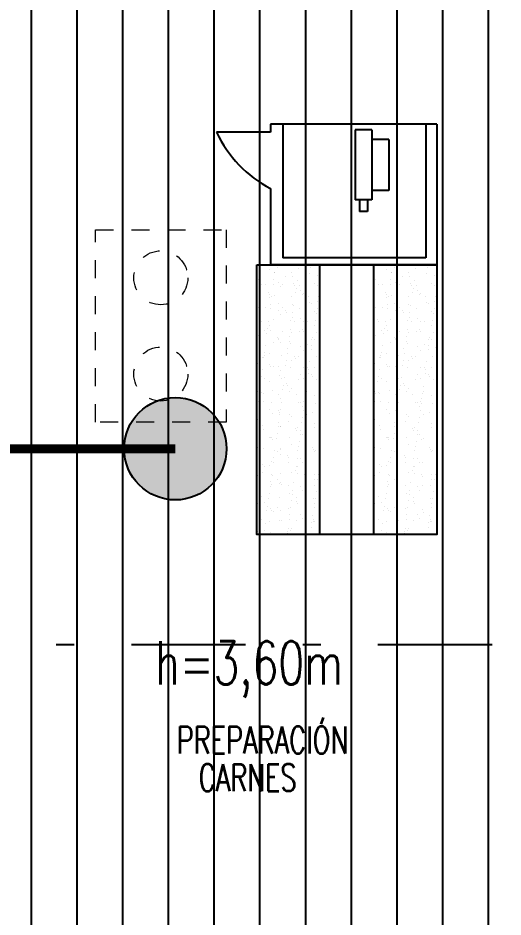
# Model space of a CAD drawing. Header units: millimetres. Extents: x -77 to 207, y -160 to 187.
# Drawn here: x -36.651 to -33.955, y 22.988 to 27.985 of the extents above; entities that cross this region are included whole.
import ezdxf
from ezdxf.enums import TextEntityAlignment as Align
from ezdxf.xclip import XClip

# ---------------------------------------------------------------- set-up
doc = ezdxf.new("R2010")
doc.units = ezdxf.units.MM
doc.header["$LTSCALE"] = 0.1
doc.linetypes.add('X REF - ANELO INST bind$0$X REF - ANELO$0$DASHDOT2', pattern=[12.7, 6.35, -3.175, 0, -3.175])
doc.linetypes.add('X REF - ANELO INST bind$0$X REF - ANELO$0$HIDDEN', pattern=[9.525, 6.35, -3.175])
for name, color, linetype in [('C01 Foil blanco', 30, 'Continuous'), ('C07 P media Tº', 140, 'Continuous'), ('X REF - ANELO INST bind$0$X REF - ANELO$0$E-AC INOX', 8, 'Continuous'), ('X REF - ANELO INST bind$0$X REF - ANELO$0$E-GENERAL', 8, 'Continuous'), ('X REF - ANELO INST bind$0$X REF - ANELO$0$MET-EJE CABRIADAS', 8, 'X REF - ANELO INST bind$0$X REF - ANELO$0$DASHDOT2'), ('X REF - ANELO INST bind$0$X REF - ANELO$0$R-NOMBRE LOCAL', 7, 'Continuous')]:
    doc.layers.add(name, color=color, linetype=linetype)
doc.layers.add('X REF - ANELO INST bind$0$X REF - ANELO$0$E-EVAPORADORES', color=8, linetype='Continuous', lineweight=15)
doc.styles.get("Standard").update_dxf_attribs({"font": 'arial.ttf'})
doc.styles.add('X REF - ANELO INST bind$0$X REF - ANELO$0$VAUX', font='romans.shx', dxfattribs={"width": 0.85})

# ---------------------------------------------------------------- blocks, each defined once
blk = doc.blocks.new('X REF - ANELO INST bind$0$X REF - ANELO$0$EVAPOR')
at = {"layer": 'X REF - ANELO INST bind$0$X REF - ANELO$0$E-EVAPORADORES', "linetype": 'X REF - ANELO INST bind$0$X REF - ANELO$0$HIDDEN', "ltscale": 0.01}
for p, q in [((-1.07, -0.725), (-1.07, 0)), ((-1.07, 0), (0, 0)), ((0, 0), (0, -0.725)), ((0, -0.725), (-1.07, -0.725))]:
    blk.add_line(p, q, dxfattribs=at)
for centre in [(-0.8025, -0.3625), (-0.2675, -0.3625)]:
    blk.add_circle(centre, 0.15, dxfattribs=at)
blk = doc.blocks.new('X REF - ANELO INST bind$0$X REF - ANELO$0$N Local')
at = {"layer": 'X REF - ANELO INST bind$0$X REF - ANELO$0$R-NOMBRE LOCAL', "lineweight": 0, "style": 'X REF - ANELO INST bind$0$X REF - ANELO$0$VAUX', "width": 0.85}
for p in [(6337.5718, -934.4549), (6337.5718, -934.7149)]:
    blk.add_attdef('NOMBRE', text='', height=0.1823, dxfattribs=at).set_placement(p, align=Align.CENTER)
blk = doc.blocks.new('*X99')
at = {"color": 0}
for p, q in [((1.0396, 1.302), (1.0396, 1.302)), ((1.0656, 1.3054), (1.0656, 1.3054)), ((1.0726, 1.3217), (1.0726, 1.3217)), ((1.0729, 1.3171), (1.0729, 1.3171)), ((1.0818, 1.3133), (1.0818, 1.3133)), ((1.1062, 1.3108), (1.1062, 1.3108)), ((1.1484, 1.3183), (1.1484, 1.3183)), ((1.1741, 1.3197), (1.1741, 1.3197)), ((1.2002, 1.3231), (1.2002, 1.3231)), ((1.2008, 1.3165), (1.2008, 1.3165)), ((1.2408, 1.3285), (1.2408, 1.3285)), ((1.2757, 1.3173), (1.2757, 1.3173)), ((1.3041, 1.3186), (1.3041, 1.3186)), ((1.3087, 1.3374), (1.3087, 1.3374)), ((1.3348, 1.3408), (1.3348, 1.3408)), ((1.3359, 1.3213), (1.3359, 1.3213)), ((1.3754, 1.3462), (1.3754, 1.3462)), ((1.4598, 1.3189), (1.4598, 1.3189)), ((1.4668, 1.323), (1.4668, 1.323)), ((1.4757, 1.3156), (1.4757, 1.3156)), ((1.4849, 1.3072), (1.4849, 1.3072)), ((1.5947, 1.3224), (1.5947, 1.3224)), ((1.6155, 1.3191), (1.6155, 1.3191)), ((1.6787, 1.3112), (1.6787, 1.3112)), ((1.7297, 1.3273), (1.7297, 1.3273)), ((1.7712, 1.3194), (1.7712, 1.3194)), ((1.8606, 1.3289), (1.8606, 1.3289)), ((1.8788, 1.3095), (1.8788, 1.3095)), ((1.888, 1.301), (1.888, 1.301)), ((1.9269, 1.3197), (1.9269, 1.3197)), ((1.9885, 1.3283), (1.9885, 1.3283)), ((2.0278, 1.3026), (2.0278, 1.3026)), ((2.0383, 1.3449), (2.0383, 1.3449)), ((2.0538, 1.306), (2.0538, 1.306)), ((2.0818, 1.305), (2.0818, 1.305)), ((2.0826, 1.32), (2.0826, 1.32)), ((2.0944, 1.3114), (2.0944, 1.3114)), ((2.1235, 1.3332), (2.1235, 1.3332)), ((2.1624, 1.3203), (2.1624, 1.3203)), ((2.1884, 1.3238), (2.1884, 1.3238)), ((2.229, 1.3291), (2.229, 1.3291)), ((2.2321, 1.3489), (2.2321, 1.3489)), ((2.2383, 1.3203), (2.2383, 1.3203)), ((2.2544, 1.3348), (2.2544, 1.3348)), ((2.2819, 1.3033), (2.2819, 1.3033)), ((2.2969, 1.3381), (2.2969, 1.3381)), ((2.323, 1.3415), (2.323, 1.3415)), ((2.3636, 1.3468), (2.3636, 1.3468)), ((2.3823, 1.3342), (2.3823, 1.3342)), ((2.394, 1.3206), (2.394, 1.3206)), ((2.4322, 1.3472), (2.4322, 1.3472)), ((2.4414, 1.3388), (2.4414, 1.3388)), ((1.0055, 1.2653), (1.0055, 1.2653)), ((1.0918, 1.2549), (1.0918, 1.2549)), ((1.1253, 1.2734), (1.1253, 1.2734)), ((1.1405, 1.2702), (1.1405, 1.2702)), ((1.2475, 1.2552), (1.2475, 1.2552)), ((1.2714, 1.2719), (1.2714, 1.2719)), ((1.3254, 1.2717), (1.3254, 1.2717)), ((1.3346, 1.2633), (1.3346, 1.2633)), ((1.3993, 1.2713), (1.3993, 1.2713)), ((1.4032, 1.2554), (1.4032, 1.2554)), ((1.5284, 1.2673), (1.5284, 1.2673)), ((1.5344, 1.2761), (1.5344, 1.2761)), ((1.5589, 1.2557), (1.5589, 1.2557)), ((1.624, 1.2495), (1.624, 1.2495)), ((1.65, 1.2529), (1.65, 1.2529)), ((1.6652, 1.2778), (1.6652, 1.2778)), ((1.6907, 1.2582), (1.6907, 1.2582)), ((1.7146, 1.256), (1.7146, 1.256)), ((1.7285, 1.2656), (1.7285, 1.2656)), ((1.7377, 1.2571), (1.7377, 1.2571)), ((1.7586, 1.2672), (1.7586, 1.2672)), ((1.7846, 1.2706), (1.7846, 1.2706)), ((1.7932, 1.2772), (1.7932, 1.2772)), ((1.8253, 1.276), (1.8253, 1.276)), ((1.8703, 1.2563), (1.8703, 1.2563)), ((1.8932, 1.2849), (1.8932, 1.2849)), ((1.9192, 1.2883), (1.9192, 1.2883)), ((1.9282, 1.282), (1.9282, 1.282)), ((1.9315, 1.2612), (1.9315, 1.2612)), ((1.9599, 1.2937), (1.9599, 1.2937)), ((2.026, 1.2566), (2.026, 1.2566)), ((2.0591, 1.2837), (2.0591, 1.2837)), ((2.1316, 1.2594), (2.1316, 1.2594)), ((2.1408, 1.251), (2.1408, 1.251)), ((2.1817, 1.2569), (2.1817, 1.2569)), ((2.187, 1.2831), (2.187, 1.2831)), ((2.2911, 1.2949), (2.2911, 1.2949)), ((2.322, 1.288), (2.322, 1.288)), ((2.3346, 1.255), (2.3346, 1.255)), ((2.3374, 1.2571), (2.3374, 1.2571)), ((2.4529, 1.2896), (2.4529, 1.2896)), ((2.4849, 1.2989), (2.4849, 1.2989)), ((2.4931, 1.2574), (2.4931, 1.2574)), ((1.0761, 1.2207), (1.0761, 1.2207)), ((1.1128, 1.2414), (1.1128, 1.2414)), ((1.1751, 1.2278), (1.1751, 1.2278)), ((1.1843, 1.2194), (1.1843, 1.2194)), ((1.204, 1.2201), (1.204, 1.2201)), ((1.2463, 1.1997), (1.2463, 1.1997)), ((1.2685, 1.2417), (1.2685, 1.2417)), ((1.2869, 1.2051), (1.2869, 1.2051)), ((1.339, 1.225), (1.339, 1.225)), ((1.3548, 1.214), (1.3548, 1.214)), ((1.3781, 1.2234), (1.3781, 1.2234)), ((1.3809, 1.2175), (1.3809, 1.2175)), ((1.4215, 1.2228), (1.4215, 1.2228)), ((1.4243, 1.242), (1.4243, 1.242)), ((1.4699, 1.2267), (1.4699, 1.2267)), ((1.4894, 1.2317), (1.4894, 1.2317)), ((1.5154, 1.2352), (1.5154, 1.2352)), ((1.5561, 1.2405), (1.5561, 1.2405)), ((1.5782, 1.2217), (1.5782, 1.2217)), ((1.58, 1.2423), (1.58, 1.2423)), ((1.5874, 1.2133), (1.5874, 1.2133)), ((1.5978, 1.226), (1.5978, 1.226)), ((1.7329, 1.2309), (1.7329, 1.2309)), ((1.7357, 1.2426), (1.7357, 1.2426)), ((1.7812, 1.2173), (1.7812, 1.2173)), ((1.8637, 1.2326), (1.8637, 1.2326)), ((1.8914, 1.2429), (1.8914, 1.2429)), ((1.9813, 1.2156), (1.9813, 1.2156)), ((1.9905, 1.2071), (1.9905, 1.2071)), ((1.9916, 1.232), (1.9916, 1.232)), ((2.0471, 1.2431), (2.0471, 1.2431)), ((2.1267, 1.2368), (2.1267, 1.2368)), ((2.1843, 1.2111), (2.1843, 1.2111)), ((2.2028, 1.2434), (2.2028, 1.2434)), ((2.2345, 1.2004), (2.2345, 1.2004)), ((2.2576, 1.2385), (2.2576, 1.2385)), ((2.2751, 1.2057), (2.2751, 1.2057)), ((2.343, 1.2147), (2.343, 1.2147)), ((2.3585, 1.2437), (2.3585, 1.2437)), ((2.3691, 1.2181), (2.3691, 1.2181)), ((2.3844, 1.2094), (2.3844, 1.2094)), ((2.3855, 1.2379), (2.3855, 1.2379)), ((2.3936, 1.201), (2.3936, 1.201)), ((2.4097, 1.2234), (2.4097, 1.2234)), ((2.4776, 1.2324), (2.4776, 1.2324)), ((1.0086, 1.169), (1.0086, 1.169)), ((1.0177, 1.1696), (1.0177, 1.1696)), ((1.0248, 1.184), (1.0248, 1.184)), ((1.033, 1.1928), (1.033, 1.1928)), ((1.034, 1.1755), (1.034, 1.1755)), ((1.0857, 1.1786), (1.0857, 1.1786)), ((1.1117, 1.182), (1.1117, 1.182)), ((1.1437, 1.1739), (1.1437, 1.1739)), ((1.1523, 1.1874), (1.1523, 1.1874)), ((1.1887, 1.1931), (1.1887, 1.1931)), ((1.2202, 1.1963), (1.2202, 1.1963)), ((1.2278, 1.1795), (1.2278, 1.1795)), ((1.2746, 1.1755), (1.2746, 1.1755)), ((1.3445, 1.1934), (1.3445, 1.1934)), ((1.4025, 1.1749), (1.4025, 1.1749)), ((1.4279, 1.1778), (1.4279, 1.1778)), ((1.4371, 1.1694), (1.4371, 1.1694)), ((1.5002, 1.1937), (1.5002, 1.1937)), ((1.5375, 1.1798), (1.5375, 1.1798)), ((1.6309, 1.1734), (1.6309, 1.1734)), ((1.6559, 1.1939), (1.6559, 1.1939)), ((1.6684, 1.1814), (1.6684, 1.1814)), ((1.7963, 1.1808), (1.7963, 1.1808)), ((1.8116, 1.1942), (1.8116, 1.1942)), ((1.831, 1.1717), (1.831, 1.1717)), ((1.8402, 1.1632), (1.8402, 1.1632)), ((1.8714, 1.1526), (1.8714, 1.1526)), ((1.9313, 1.1857), (1.9313, 1.1857)), ((1.9393, 1.1615), (1.9393, 1.1615)), ((1.9653, 1.1649), (1.9653, 1.1649)), ((1.9673, 1.1945), (1.9673, 1.1945)), ((2.006, 1.1703), (2.006, 1.1703)), ((2.034, 1.1673), (2.034, 1.1673)), ((2.0622, 1.1874), (2.0622, 1.1874)), ((2.0739, 1.1792), (2.0739, 1.1792)), ((2.0999, 1.1827), (2.0999, 1.1827)), ((2.123, 1.1948), (2.123, 1.1948)), ((2.1405, 1.188), (2.1405, 1.188)), ((2.1901, 1.1868), (2.1901, 1.1868)), ((2.2085, 1.197), (2.2085, 1.197)), ((2.2341, 1.1655), (2.2341, 1.1655)), ((2.2433, 1.1571), (2.2433, 1.1571)), ((2.2787, 1.1951), (2.2787, 1.1951)), ((2.3252, 1.1916), (2.3252, 1.1916)), ((2.4344, 1.1954), (2.4344, 1.1954)), ((2.4371, 1.1611), (2.4371, 1.1611)), ((2.4561, 1.1933), (2.4561, 1.1933)), ((1.0775, 1.1356), (1.0775, 1.1356)), ((1.0792, 1.1244), (1.0792, 1.1244)), ((1.1321, 1.1297), (1.1321, 1.1297)), ((1.1532, 1.1162), (1.1532, 1.1162)), ((1.2071, 1.1238), (1.2071, 1.1238)), ((1.2776, 1.1339), (1.2776, 1.1339)), ((1.2868, 1.1255), (1.2868, 1.1255)), ((1.2878, 1.13), (1.2878, 1.13)), ((1.3089, 1.1165), (1.3089, 1.1165)), ((1.3422, 1.1286), (1.3422, 1.1286)), ((1.4436, 1.1302), (1.4436, 1.1302)), ((1.4646, 1.1168), (1.4646, 1.1168)), ((1.4676, 1.0994), (1.4676, 1.0994)), ((1.4731, 1.1303), (1.4731, 1.1303)), ((1.4806, 1.1295), (1.4806, 1.1295)), ((1.5355, 1.1084), (1.5355, 1.1084)), ((1.5615, 1.1118), (1.5615, 1.1118)), ((1.5993, 1.1305), (1.5993, 1.1305)), ((1.601, 1.1297), (1.601, 1.1297)), ((1.6022, 1.1171), (1.6022, 1.1171)), ((1.6203, 1.1171), (1.6203, 1.1171)), ((1.6701, 1.1261), (1.6701, 1.1261)), ((1.6807, 1.1278), (1.6807, 1.1278)), ((1.6899, 1.1193), (1.6899, 1.1193)), ((1.6961, 1.1295), (1.6961, 1.1295)), ((1.736, 1.1346), (1.736, 1.1346)), ((1.7368, 1.1349), (1.7368, 1.1349)), ((1.755, 1.1308), (1.755, 1.1308)), ((1.7761, 1.1174), (1.7761, 1.1174)), ((1.8047, 1.1438), (1.8047, 1.1438)), ((1.8307, 1.1472), (1.8307, 1.1472)), ((1.8669, 1.1362), (1.8669, 1.1362)), ((1.8837, 1.1234), (1.8837, 1.1234)), ((1.9107, 1.1311), (1.9107, 1.1311)), ((1.9318, 1.1177), (1.9318, 1.1177)), ((1.9948, 1.1356), (1.9948, 1.1356)), ((2.0664, 1.1314), (2.0664, 1.1314)), ((2.0838, 1.1217), (2.0838, 1.1217)), ((2.0875, 1.1179), (2.0875, 1.1179)), ((2.093, 1.1132), (2.093, 1.1132)), ((2.1298, 1.1405), (2.1298, 1.1405)), ((2.2221, 1.1317), (2.2221, 1.1317)), ((2.2432, 1.1182), (2.2432, 1.1182)), ((2.2607, 1.1422), (2.2607, 1.1422)), ((2.2868, 1.1172), (2.2868, 1.1172)), ((2.3778, 1.1319), (2.3778, 1.1319)), ((2.3886, 1.1415), (2.3886, 1.1415)), ((2.3989, 1.1185), (2.3989, 1.1185)), ((2.4558, 1.1001), (2.4558, 1.1001)), ((2.4869, 1.1155), (2.4869, 1.1155)), ((2.4961, 1.1071), (2.4961, 1.1071)), ((1.0118, 1.0727), (1.0118, 1.0727)), ((1.0734, 1.0676), (1.0734, 1.0676)), ((1.1273, 1.09), (1.1273, 1.09)), ((1.1318, 1.0552), (1.1318, 1.0552)), ((1.1365, 1.0816), (1.1365, 1.0816)), ((1.1468, 1.0775), (1.1468, 1.0775)), ((1.1578, 1.0586), (1.1578, 1.0586)), ((1.1984, 1.064), (1.1984, 1.064)), ((1.2291, 1.0679), (1.2291, 1.0679)), ((1.2663, 1.0729), (1.2663, 1.0729)), ((1.2777, 1.0792), (1.2777, 1.0792)), ((1.2924, 1.0763), (1.2924, 1.0763)), ((1.3303, 1.0856), (1.3303, 1.0856)), ((1.333, 1.0817), (1.333, 1.0817)), ((1.3848, 1.0682), (1.3848, 1.0682)), ((1.4009, 1.0906), (1.4009, 1.0906)), ((1.4056, 1.0786), (1.4056, 1.0786)), ((1.427, 1.0941), (1.427, 1.0941)), ((1.5304, 1.0839), (1.5304, 1.0839)), ((1.5396, 1.0755), (1.5396, 1.0755)), ((1.5405, 1.0685), (1.5405, 1.0685)), ((1.5407, 1.0834), (1.5407, 1.0834)), ((1.6715, 1.0851), (1.6715, 1.0851)), ((1.6962, 1.0687), (1.6962, 1.0687)), ((1.7334, 1.0795), (1.7334, 1.0795)), ((1.7995, 1.0845), (1.7995, 1.0845)), ((1.852, 1.069), (1.852, 1.069)), ((1.9335, 1.0778), (1.9335, 1.0778)), ((1.9345, 1.0894), (1.9345, 1.0894)), ((1.9427, 1.0693), (1.9427, 1.0693)), ((2.0077, 1.0693), (2.0077, 1.0693)), ((2.0654, 1.091), (2.0654, 1.091)), ((2.12, 1.0558), (2.12, 1.0558)), ((2.1365, 1.0733), (2.1365, 1.0733)), ((2.146, 1.0593), (2.146, 1.0593)), ((2.1634, 1.0696), (2.1634, 1.0696)), ((2.1866, 1.0646), (2.1866, 1.0646)), ((2.1933, 1.0904), (2.1933, 1.0904)), ((2.2546, 1.0736), (2.2546, 1.0736)), ((2.2806, 1.077), (2.2806, 1.077)), ((2.3191, 1.0699), (2.3191, 1.0699)), ((2.3212, 1.0823), (2.3212, 1.0823)), ((2.3283, 1.0953), (2.3283, 1.0953)), ((2.3366, 1.0716), (2.3366, 1.0716)), ((2.3458, 1.0632), (2.3458, 1.0632)), ((2.3891, 1.0913), (2.3891, 1.0913)), ((2.4152, 1.0947), (2.4152, 1.0947)), ((2.4592, 1.097), (2.4592, 1.097)), ((2.4748, 1.0701), (2.4748, 1.0701)), ((1.0168, 1.0042), (1.0168, 1.0042)), ((1.0232, 1.0409), (1.0232, 1.0409)), ((1.0638, 1.0463), (1.0638, 1.0463)), ((1.0824, 1.0281), (1.0824, 1.0281)), ((1.1725, 1.0045), (1.1725, 1.0045)), ((1.18, 1.0417), (1.18, 1.0417)), ((1.2103, 1.0274), (1.2103, 1.0274)), ((1.3282, 1.0048), (1.3282, 1.0048)), ((1.3453, 1.0323), (1.3453, 1.0323)), ((1.3801, 1.04), (1.3801, 1.04)), ((1.3893, 1.0316), (1.3893, 1.0316)), ((1.4762, 1.034), (1.4762, 1.034)), ((1.4839, 1.005), (1.4839, 1.005)), ((1.5831, 1.0356), (1.5831, 1.0356)), ((1.6041, 1.0334), (1.6041, 1.0334)), ((1.6396, 1.0053), (1.6396, 1.0053)), ((1.7162, 1.0027), (1.7162, 1.0027)), ((1.7392, 1.0382), (1.7392, 1.0382)), ((1.7422, 1.0061), (1.7422, 1.0061)), ((1.7829, 1.0115), (1.7829, 1.0115)), ((1.7832, 1.0339), (1.7832, 1.0339)), ((1.7924, 1.0254), (1.7924, 1.0254)), ((1.7953, 1.0056), (1.7953, 1.0056)), ((1.8508, 1.0204), (1.8508, 1.0204)), ((1.87, 1.0399), (1.87, 1.0399)), ((1.8768, 1.0238), (1.8768, 1.0238)), ((1.9175, 1.0292), (1.9175, 1.0292)), ((1.9511, 1.0059), (1.9511, 1.0059)), ((1.9854, 1.0381), (1.9854, 1.0381)), ((1.9862, 1.0295), (1.9862, 1.0295)), ((1.9979, 1.0393), (1.9979, 1.0393)), ((2.0114, 1.0416), (2.0114, 1.0416)), ((2.0521, 1.0469), (2.0521, 1.0469)), ((2.1068, 1.0062), (2.1068, 1.0062)), ((2.133, 1.0441), (2.133, 1.0441)), ((2.1863, 1.0277), (2.1863, 1.0277)), ((2.1955, 1.0193), (2.1955, 1.0193)), ((2.2625, 1.0065), (2.2625, 1.0065)), ((2.2639, 1.0458), (2.2639, 1.0458)), ((2.3893, 1.0233), (2.3893, 1.0233)), ((2.3918, 1.0452), (2.3918, 1.0452)), ((2.4182, 1.0067), (2.4182, 1.0067)), ((2.4624, 1.0006), (2.4624, 1.0006))]:
    blk.add_line(p, q, dxfattribs=at)
blk = doc.blocks.new('X REF - ANELO INST bind$0$X REF - ANELO$0$Mesada 1500x1000.')
at = {"layer": 'X REF - ANELO INST bind$0$X REF - ANELO$0$E-AC INOX'}
for p, q in [((-92.9628, 22.0885, 0.0048), (-92.9628, 23.5885, 0.0048)), ((-92.6628, 22.0885, 0.0048), (-92.6628, 23.5885, 0.0048))]:
    blk.add_line(p, q, dxfattribs=at)
at = {"layer": 'X REF - ANELO INST bind$0$X REF - ANELO$0$E-AC INOX', "elevation": 0.0048}
blk.add_lwpolyline([(-93.3128, 23.5885), (-92.3128, 23.5885), (-92.3128, 22.0885), (-93.3128, 22.0885)], close=True, dxfattribs=at)
at = {"layer": 'X REF - ANELO INST bind$0$X REF - ANELO$0$E-AC INOX', "extrusion": (0, 0, -1), "zscale": -1, "rotation": 90}
for p in [(94.3128, 21.0885, -0.0048), (93.6628, 21.0885, -0.0048)]:
    blk.add_blockref('*X99', p, dxfattribs=at)
blk = doc.blocks.new('X REF - ANELO INST bind$0$X REF - ANELO$0$H INT 3500')
at = {"layer": 'X REF - ANELO INST bind$0$X REF - ANELO$0$E-GENERAL'}
for p, q in [((-35.3224, 28.5575), (-35.3224, 28.5128)), ((-35.2538, 28.5575), (-35.3224, 28.5575)), ((-34.4602, 28.5575), (-35.2538, 28.5575)), ((-35.2538, 28.5575), (-35.2538, 27.8148)), ((-34.4602, 28.5575), (-34.4602, 27.8148)), ((-34.3981, 28.5575), (-34.4602, 28.5575)), ((-34.3981, 28.5575), (-34.3981, 27.7765)), ((-35.3224, 28.5128), (-35.6224, 28.5128)), ((-34.7599, 28.5256), (-34.8523, 28.5256)), ((-34.8523, 28.5256), (-34.8523, 28.1367)), ((-34.7599, 28.5256), (-34.7599, 28.1367)), ((-34.6657, 28.473), (-34.7599, 28.473)), ((-34.6657, 28.473), (-34.6657, 28.1893)), ((-35.3224, 28.1994), (-35.3224, 27.7765)), ((-34.6657, 28.1893), (-34.7599, 28.1893)), ((-34.7599, 28.1367), (-34.8523, 28.1367)), ((-34.8285, 28.1367), (-34.8285, 28.073)), ((-34.7838, 28.1367), (-34.7838, 28.073)), ((-34.7838, 28.073), (-34.8285, 28.073)), ((-34.4602, 27.8148), (-35.2538, 27.8148)), ((-34.3981, 27.7765), (-35.3224, 27.7765))]:
    blk.add_line(p, q, dxfattribs=at)
blk.add_arc((-35.0097, 28.7988), 0.676, 205.0254, 242.4448, dxfattribs=at)
blk = doc.blocks.new('X REF - ANELO INST bind$0$X REF - ANELO')
at = {"layer": 'X REF - ANELO INST bind$0$X REF - ANELO$0$MET-EJE CABRIADAS'}
blk.add_line((1.6043, 24.4999), (-54.2799, 24.4999), dxfattribs=at)
blk.add_blockref('X REF - ANELO INST bind$0$X REF - ANELO$0$H INT 3500', (0.0752, -1.1632))
ref = blk.add_blockref('X REF - ANELO INST bind$0$X REF - ANELO$0$N Local', (5034.6826, 771.4601), dxfattribs=dict(xscale=-0.7999999999999545, yscale=0.8000000000000114, zscale=0.8))
ref.add_attrib('NOMBRE', 'PREPARACIÓN ', dxfattribs={"layer": 'X REF - ANELO INST bind$0$X REF - ANELO$0$R-NOMBRE LOCAL', "lineweight": 0, "height": 0.15, "style": 'X REF - ANELO INST bind$0$X REF - ANELO$0$VAUX', "width": 0.7}).set_placement((-35.2564, 23.8962), align=Align.CENTER)
ref.add_attrib('NOMBRE', 'CARNES', dxfattribs={"layer": 'X REF - ANELO INST bind$0$X REF - ANELO$0$R-NOMBRE LOCAL', "lineweight": 0, "height": 0.15, "style": 'X REF - ANELO INST bind$0$X REF - ANELO$0$VAUX', "width": 0.7}).set_placement((-35.3749, 23.6882), align=Align.CENTER)
at = {"layer": 'X REF - ANELO INST bind$0$X REF - ANELO$0$E-AC INOX'}
blk.add_blockref('X REF - ANELO INST bind$0$X REF - ANELO$0$Mesada 1500x1000.', (57.9899, 3.0248), dxfattribs=at)
at = {"layer": 'X REF - ANELO INST bind$0$X REF - ANELO$0$E-EVAPORADORES', "rotation": 270}
blk.add_blockref('X REF - ANELO INST bind$0$X REF - ANELO$0$EVAPOR', (-35.4944, 25.7381), dxfattribs=at)
blk = doc.blocks.new('X REF - ANELO INST bind')
ref = blk.add_blockref('X REF - ANELO INST bind$0$X REF - ANELO', (0, 0))
XClip(ref).set_block_clipping_path([(-76.9680737415, -24.7711317477), (92.9860355418, 61.1669630168)])

msp = doc.modelspace()

# ---------------------------------------------------------------- hatches: boundary and pattern name
at = {"layer": 'C01 Foil blanco'}
h = msp.add_hatch(dxfattribs=at)
h.set_pattern_fill('ANSI31', color=256, scale=0.08, style=0)
edge = h.paths.add_edge_path()
edge.add_line((-49.0214, 4.5849), (-49.0214, 14.5609))
edge.add_line((-49.0214, 14.5609), (-53.1984, 14.5609))
edge.add_line((-53.1984, 14.5609), (-53.1984, 16.7143))
edge.add_line((-53.1984, 16.7143), (-49.0215, 16.7143))
edge.add_line((-49.0215, 16.7143), (-49.0215, 37.3805))
edge.add_line((-49.0215, 37.3805), (-26.4226, 37.3805))
edge.add_line((-26.4226, 37.3805), (-26.4226, 33.4266))
edge.add_line((-26.4226, 33.4266), (-29.1206, 33.4266))
edge.add_line((-29.1206, 33.4266), (-29.1206, 29.2452))
edge.add_line((-29.1206, 29.2452), (-42.6771, 29.2452))
edge.add_line((-42.6771, 29.2452), (-42.6764, 4.5849))
edge.add_line((-42.6764, 4.5849), (-49.0214, 4.585))
at = {"layer": 'C07 P media Tº'}
h = msp.add_hatch(dxfattribs=at)
h.set_pattern_fill('LINE', color=256, scale=0.08, angle=90, style=0)
h.paths.add_polyline_path([(-37.3964, 29.1847), (-32.7359, 29.1847), (-32.7359, 28.0588), (-32.7369, 28.0524), (-32.737, 23.9175), (-32.7369, 23.9239), (-32.7369, 21.9081), (-36.1884, 21.9081), (-36.1884, 20.0703), (-37.3965, 20.0682)])
h.paths.add_polyline_path([(-33.8301, 23.9839), (-33.83, 27.9247), (-32.7964, 27.9248), (-32.7978, 23.9839)])
h = msp.add_hatch(color=256, dxfattribs=at)
edge = h.paths.add_edge_path()
edge.add_arc((-35.7764, 25.5906), 0.2848, 0, 360)

# ---------------------------------------------------------------- linework, layer by layer
at = {"layer": 'C07 P media Tº', "const_width": 0.05, "elevation": 0.0004}
msp.add_lwpolyline([(-35.7764, 25.5906), (-61.4249, 25.5906), (-61.4249, 24.8871)], dxfattribs=at)
at = {"layer": 'C07 P media Tº'}
msp.add_circle((-35.7764, 25.5906, 0.0004), 0.2848, dxfattribs=at)

# ---------------------------------------------------------------- block references
msp.add_blockref('X REF - ANELO INST bind', (0, 0))

# ---------------------------------------------------------------- texts
at = {"layer": 'C07 P media Tº', "color": 7, "insert": (-43.3508, 24.5202), "char_height": 0.24, "width": 8.558685, "attachment_point": 1}
msp.add_mtext('\\pi7.4627;{\\Fromans|c0;\\W0.7;h=3,60m}', dxfattribs=at)

doc.saveas('drawing.dxf')
